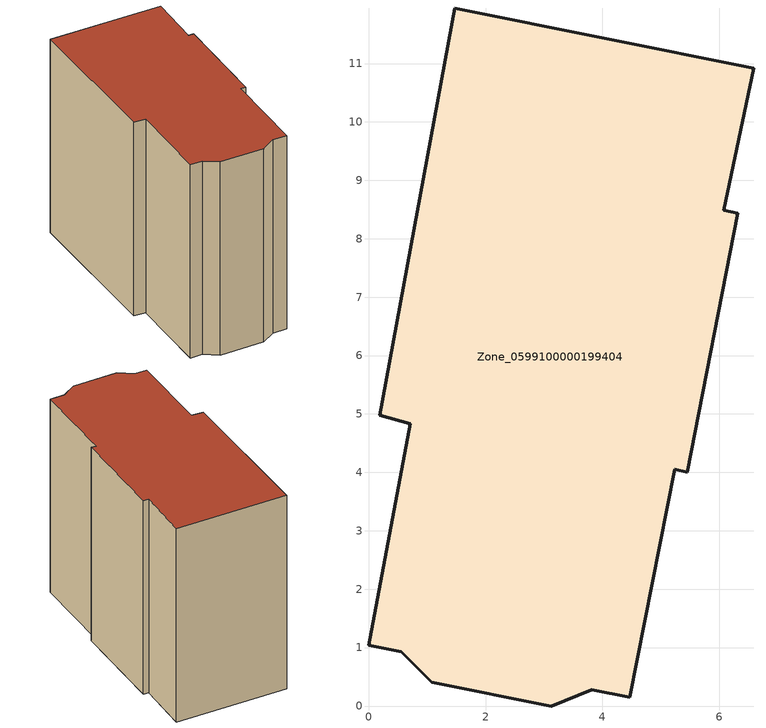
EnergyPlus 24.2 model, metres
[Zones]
Zone_0599100000199404
 floor ground (C_G): 6.32,8.44 5.45,4 5.24,4.05 4.47,0.15 3.82,0.28 3.12,0 1.08,0.41 0.56,0.93 0,1.04 0.71,4.83 0.19,4.98 1.47,11.95 6.59,10.92 6.08,8.49 z0
 wall outside (C_F): 1.08,0.41 3.12,0 3.82,0.28 4.47,0.15 5.24,4.05 5.45,4 6.32,8.44 6.08,8.49 6.59,10.92 1.47,11.95 0.19,4.98 0.71,4.83 0,1.04 0.56,0.93 1.08,0.41 z0:9.73
 roof outside (C_R): 6.08,8.49 6.59,10.92 1.47,11.95 0.19,4.98 0.71,4.83 0,1.04 0.56,0.93 1.08,0.41 3.12,0 3.82,0.28 4.47,0.15 5.24,4.05 5.45,4 6.32,8.44 z9.73
[BUILDING]
Pand.0599100000199404: North Axis=0; Terrain=City; Loads Convergence Tolerance Value=0.04; Temperature Convergence Tolerance Value=0.4; Solar Distribution=FullExterior; Maximum Number of Warmup Days=25; Minimum Number of Warmup Days=1
[Site:Location]
Rotterdam.The.Hague.AP_ZH_NLD Design_Conditions: Latitude=51.96; Longitude=4.45; Time Zone=1; Elevation=-4.5
[SITE:GROUNDTEMPERATURE:BUILDINGSURFACE]
18, 18, 18, 18, 18, 18, 18, 18, 18, 18, 18, 18
[MATERIAL] Thermal Absorptance=0.9; Solar Absorptance=0.7; Visible Absorptance=0.7
Name | Roughness | Thickness | Conductivity | Density | Specific Heat
G.TC.1946 | MediumSmooth | 0.15 | 1 | 540 | 1210
F.TC.1946 | Rough | 0.3 | 0.857143 | 1920 | 840
R.TC.1946 | MediumRough | 0.2 | 0.909091 | 1500 | 1000
[CONSTRUCTION]
C_G: G.TC.1946
C_F: F.TC.1946
C_R: R.TC.1946
[ZONE]
Zone_0599100000199404: Type=1; Multiplier=1; Ceiling Height=Autocalculate; Volume=Autocalculate; Floor Area=autocalculate; Part of Total Floor Area=Yes
[ZONEINFILTRATION:DESIGNFLOWRATE]
Infil_Zone_0599100000199404: Zone or ZoneList or Space or SpaceList=Zone_0599100000199404; Schedule=AlwaysOn; Design Flow Rate Calculation Method=Flow/Area; Flow Rate per Floor Area=0.003; Constant Term Coefficient=1; Temperature Term Coefficient=0; Velocity Term Coefficient=0; Velocity Squared Term Coefficient=0
[HVACTEMPLATE:ZONE:IDEALLOADSAIRSYSTEM]
Zone_0599100000199404: Maximum Heating Supply Air Temperature=50; Minimum Cooling Supply Air Temperature=13; Maximum Heating Supply Air Humidity Ratio=0.0156; Minimum Cooling Supply Air Humidity Ratio=0.0077; Heating Limit=NoLimit; Cooling Limit=NoLimit; Dehumidification Control Type=ConstantSensibleHeatRatio; Cooling Sensible Heat Ratio=0.7; Dehumidification Setpoint=60; Humidification Control Type=None; Humidification Setpoint=30; Outdoor Air Method=None; Outdoor Air Flow Rate per Person=0.00944; Outdoor Air Flow Rate per Zone Floor Area=0; Outdoor Air Flow Rate per Zone=0; Demand Controlled Ventilation Type=None; Outdoor Air Economizer Type=NoEconomizer; Heat Recovery Type=None; Sensible Heat Recovery Effectiveness=0.7; Latent Heat Recovery Effectiveness=0.65
[ZONECONTROL:THERMOSTAT]
ThermostatControl_Zone_0599100000199404: Zone or ZoneList=Zone_0599100000199404; Control Type Schedule=DualSetpointControlType; Control 1=Thermostat_Zone_0599100000199404; Temperature Difference Between Cutout And Setpoint=0
[THERMOSTATSETPOINT:DUALSETPOINT]
Thermostat_Zone_0599100000199404: Heating Setpoint Temperature Schedule=HeatingSetpoint_Zone_0599100000199404; Cooling Setpoint Temperature Schedule=CoolingSetpoint_Zone_0599100000199404
[SCHEDULE:COMPACT]
HeatingSetpoint_Zone_0599100000199404: Through: 12/31, For: AllDays, Until: 24:00, 21
CoolingSetpoint_Zone_0599100000199404: Through: 12/31, For: AllDays, Until: 24:00, 24
DualSetpointControlType: Through: 12/31, For: AllDays, Until: 24:00, 4
AlwaysOn: Through: 12/31, For: AllDays, Until: 24:00, 1
